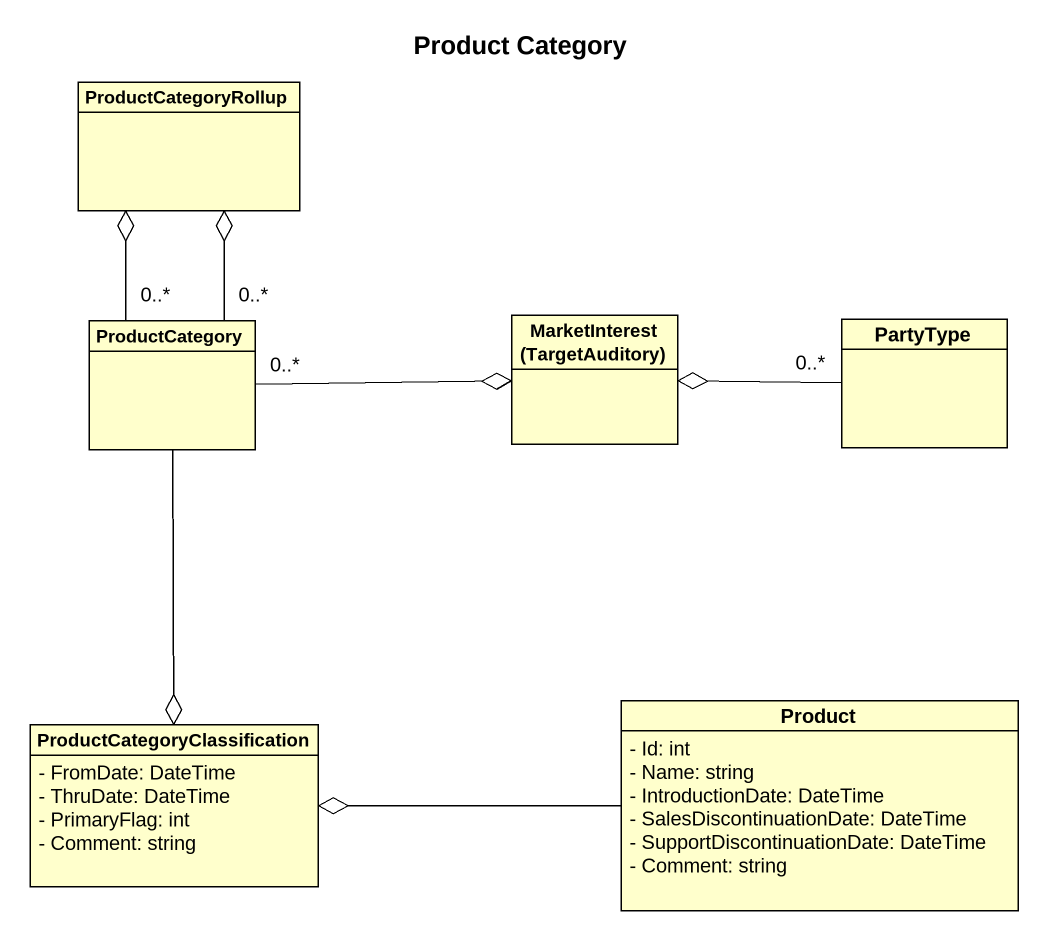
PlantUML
@startuml
title Product Category
hide circle
hide empty members
skinparam classAttributeIconSize 0
class ProductCategoryRollup
class ProductCategory
class "MarketInterest (TargetAuditory)" as MarketInterest
class PartyType
class "ProductCategoryClassification" as ProductCategoryClassificatio {
  - FromDate: DateTime
  - ThruDate: DateTime
  - PrimaryFlag: int
  - Comment: string
}
class Product {
  - Id: int
  - Name: string
  - IntroductionDate: DateTime
  - SalesDiscontinuationDate: DateTime
  - SupportDiscontinuationDate: DateTime
  - Comment: string
}
ProductCategory "0..*" -up-o ProductCategoryRollup
ProductCategory "0..*" -up-o ProductCategoryRollup
ProductCategory "0..*" -right-o MarketInterest
ProductCategory --o ProductCategoryClassificatio
PartyType "0..*" -left-o MarketInterest
Product -left-o ProductCategoryClassificatio
@enduml
